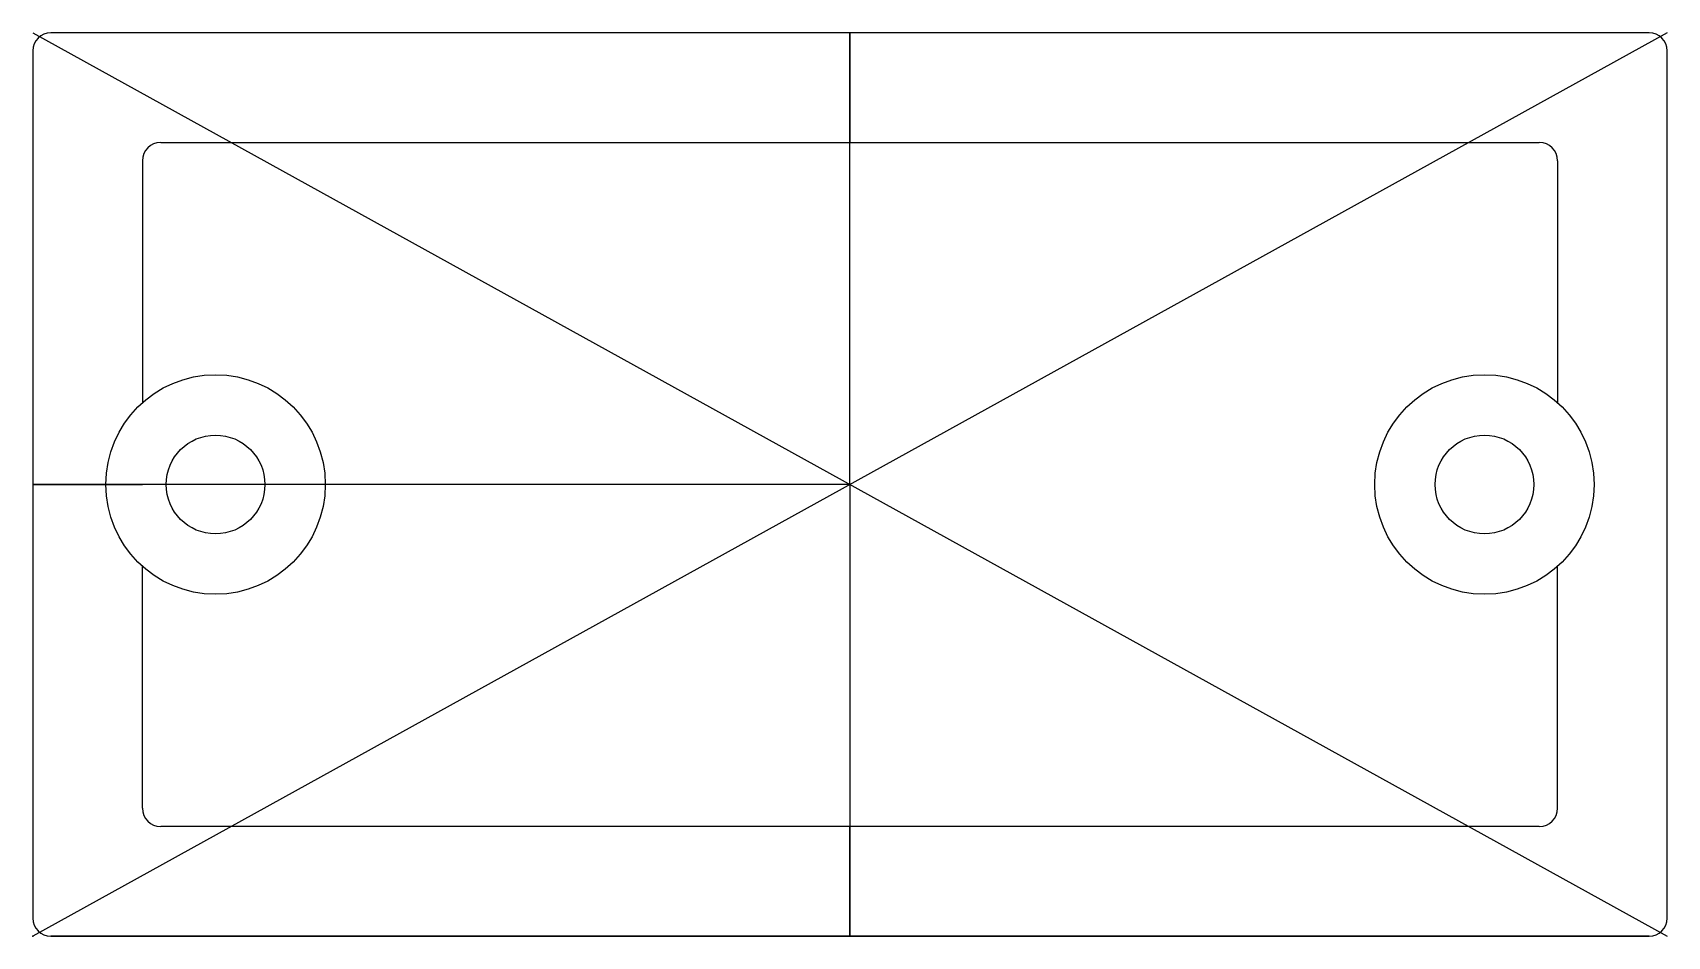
# Model space of a CAD drawing. Header units: centimetres. Extents: x 0 to 4.47, y 0 to 2.47.
import ezdxf

# ---------------------------------------------------------------- set-up
doc = ezdxf.new("R2010")
doc.units = ezdxf.units.CM
doc.header["$MEASUREMENT"] = 0
doc.layers.add('Fire_Button_Body_Exten v4_Sketch1', color=7, linetype='Continuous')
doc.layers.add('Fire_Button_Body_Exten v4_Sketch17', color=7, linetype='Continuous')

msp = doc.modelspace()

# ---------------------------------------------------------------- linework, layer by layer
at = {"layer": 'Fire_Button_Body_Exten v4_Sketch1'}
for p, q in [((4.47, 2.47), (0, 0)), ((0, 2.47), (4.47, 0)), ((4.42, 2.47), (0.05, 2.47)), ((2.235, 2.47), (2.235, 2.17)), ((2.235, 1.235), (2.235, 2.47)), ((0, 2.42), (0, 0.05)), ((4.47, 0.05), (4.47, 2.42)), ((0.35, 2.17), (4.12, 2.17)), ((0.3, 2.12), (0.3, 1.4586)), ((4.17, 2.12), (4.17, 1.4586)), ((0, 1.235), (0.3, 1.235)), ((2.235, 1.235), (0, 1.235)), ((2.235, 1.235), (2.235, 0)), ((0.3, 0.35), (0.3, 1.0114)), ((4.17, 0.35), (4.17, 1.0114)), ((4.12, 0.3), (0.35, 0.3)), ((2.235, 0), (2.235, 0.3)), ((0.05, 0), (4.42, 0))]:
    msp.add_line(p, q, dxfattribs=at)
for centre, radius in [((0.5, 1.235), 0.3), ((3.97, 1.235), 0.3), ((0.5, 1.235), 0.135), ((3.97, 1.235), 0.135)]:
    msp.add_circle(centre, radius, dxfattribs=at)
for centre, start, end in [((0.05, 2.42), 90, 180), ((4.42, 2.42), 0, 90), ((0.35, 2.12), 90, 180), ((4.12, 2.12), 360, 90), ((0.35, 0.35), 180, 270), ((4.12, 0.35), 270, 0), ((0.05, 0.05), 180, 270), ((4.42, 0.05), 270, 0)]:
    msp.add_arc(centre, 0.05, start, end, dxfattribs=at)
for p in [(2.235, 1.235), (0, 0), (0, 0)]:
    msp.add_point(p, dxfattribs=at)
at = {"layer": 'Fire_Button_Body_Exten v4_Sketch17'}
for p, q in [((0.05, 0), (4.42, 0)), ((4.42, 0, 1), (0.05, 0, 1)), ((0.05, 0, 1), (0.05, 0)), ((4.42, 0), (4.42, 0, 1))]:
    msp.add_line(p, q, dxfattribs=at)
msp.add_point((0, 0), dxfattribs=at)

doc.saveas('drawing.dxf')
